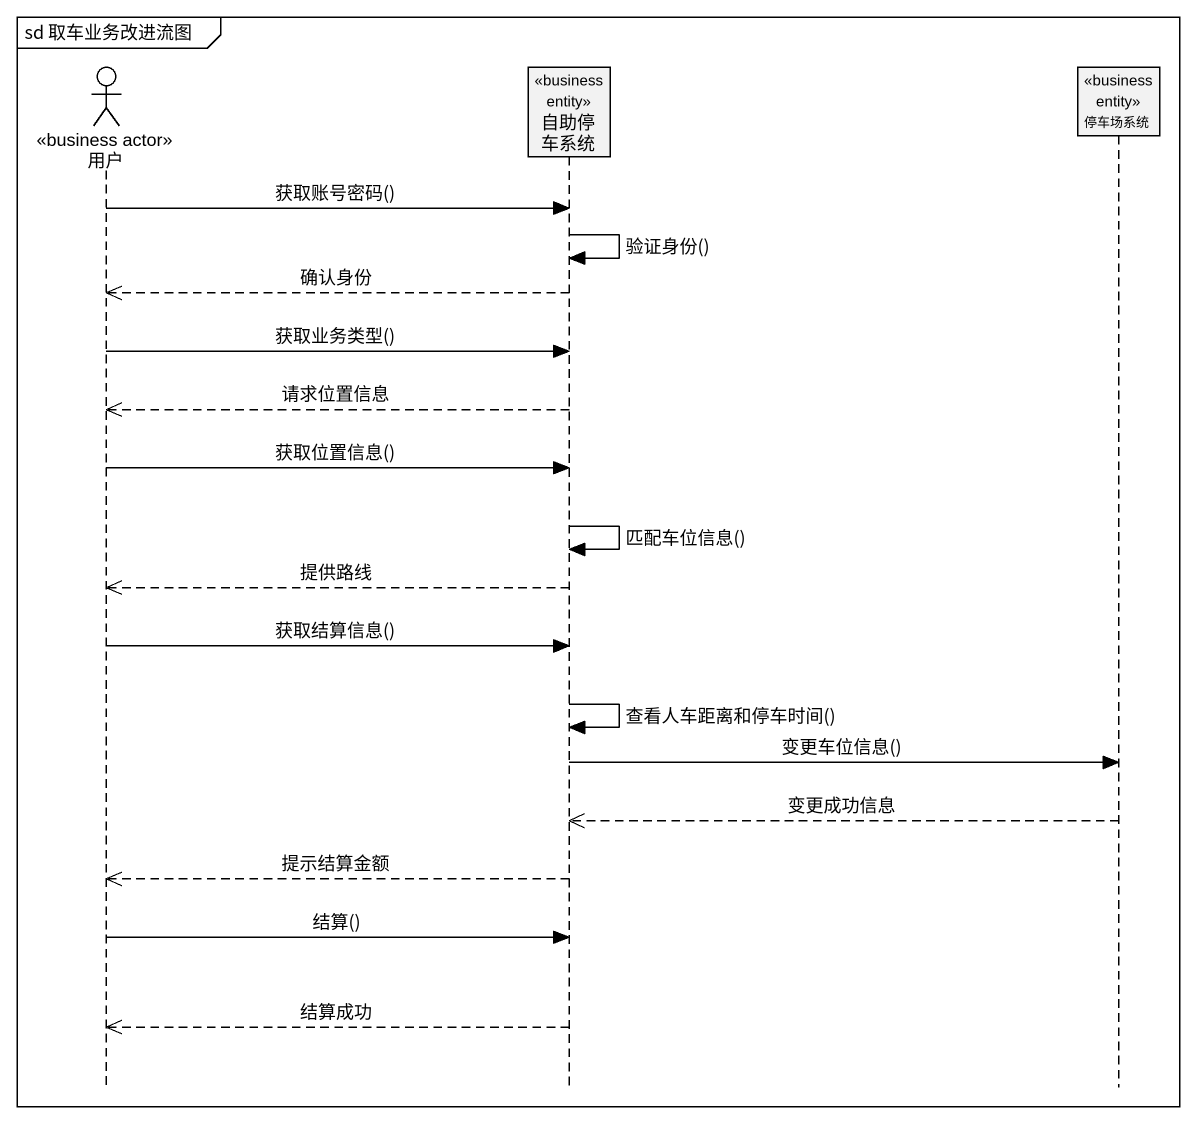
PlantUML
@startuml
mainframe sd 取车业务改进流图
hide footbox
actor 用户 <<business actor>>
participant 自助停车系统 <<business entity>>
participant 停车场系统 <<business entity>>

用户 -> 自助停车系统 : 获取账号密码()
自助停车系统 -> 自助停车系统 : 验证身份()
自助停车系统 -->> 用户 : 确认身份
用户 -> 自助停车系统 : 获取业务类型()
自助停车系统 -->> 用户 : 请求位置信息
用户 -> 自助停车系统 : 获取位置信息()
自助停车系统 -> 自助停车系统 : 匹配车位信息()
自助停车系统 -->> 用户 : 提供路线
用户 -> 自助停车系统 : 获取结算信息()
自助停车系统 -> 自助停车系统 : 查看人车距离和停车时间()
自助停车系统 -> 停车场系统 : 变更车位信息()
停车场系统 -->> 自助停车系统 : 变更成功信息
自助停车系统 -->> 用户 : 提示结算金额
用户 -> 自助停车系统 : 结算()
自助停车系统 -->> 用户 : 结算成功
@enduml
